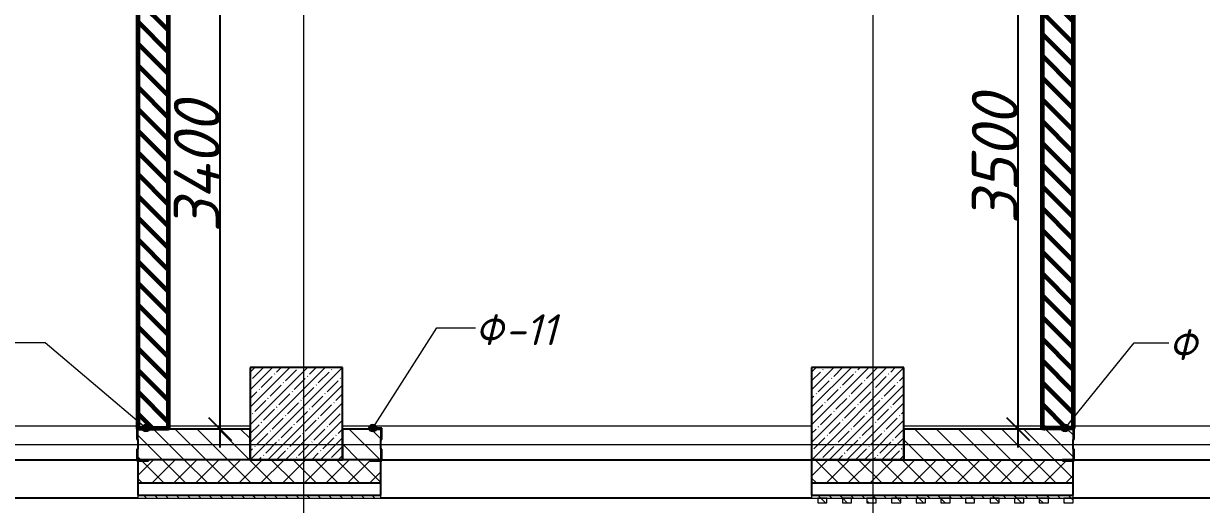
# Model space of a CAD drawing. Header units: millimetres. Extents: x 12986 to 523328, y -9759 to 30092.
# Drawn here: x 263184 to 270841, y -3156 to -31 of the extents above; entities that cross this region are included whole.
import ezdxf

# ---------------------------------------------------------------- set-up
doc = ezdxf.new("R2010")
doc.units = ezdxf.units.MM
for name, color, linetype, lineweight in [('5) Блок ячеистый', 160, 'Continuous', 60), ('A-ANNO-DIMS', 7, 'Continuous', 9), ('A-GENM-1', 7, 'Continuous', 25), ('A-GENM-IDEN', 7, 'Continuous', 9), ('A-WALL-1', 7, 'Continuous', 25), ('A-WALL-FNSH-1', 7, 'Continuous', 9), ('A-WALL-FNSH-2', 7, 'Continuous', 5), ('A-WALL-FNSH-5', 7, 'Continuous', 5), ('A-WALL-PATT-1', 7, 'Continuous', 5), ('I-WALL', 7, 'Continuous', 5), ('S-COLS-1', 7, 'Continuous', 5), ('S-COLS-2', 7, 'Continuous', 25), ('Оси-1', 7, 'Continuous', 20)]:
    doc.layers.add(name, color=color, linetype=linetype, lineweight=lineweight)
doc.layers.add('A-WALL-4', color=7, linetype='Continuous', lineweight=25, true_color=0x000000)
doc.layers.add('A-WALL-PATT-2', color=7, linetype='Continuous', lineweight=5, true_color=0xce0000)
doc.styles.add('ISOCPEUR_I_2', font='isocpeui.ttf', dxfattribs={"height": 300})
doc.dimstyles.new('ISO-2_0_0_9К_СРЕДНИЙ_2', dxfattribs={"dimscale": 304.8, "dimtxt": 199.196235, "dimasz": 0.492126, "dimexe": 0.393701, "dimexo": 0, "dimgap": 0, "dimtad": 1, "dimdec": 0, "dimzin": 0, "dimdsep": 46, "dimtxsty": 'ISOCPEUR_I_2', "dimblk1": 'OBLIQUE', "dimblk2": 'OBLIQUE', "dimsah": 1, "dimcen": 0.09, "dimdle": 0.393701, "dimazin": 0, "dimtfac": 1, "dimtdec": 4, "dimtix": 1, "dimtmove": 0, "dimatfit": 3, "dimfxl": 1, "dimtvp": 1, "dimtolj": 1, "dimtzin": 0, "dimarcsym": 2})
pattern_1 = [(45, (239096.85, -2765.93), (-57.02463, 57.02463), []), (45, (239153.876, -2765.93), (-57.02463, 57.02463), [100.806, -20.161, 3.353, -16.808])]
pattern_2 = [(135, (239096.85, -2765.933), (-35.35534, -35.35534), [])]
pattern_3 = [(45, (239096.85, -2765.93), (-70.71068, 70.71068), []), (135, (239096.85, -2765.93), (-70.71068, -70.71068), [])]
pattern_4 = [(135, (239096.85, -2765.93), (-70.71068, -70.71068), [])]

# ---------------------------------------------------------------- blocks, each defined once
blk = doc.blocks.new('Фахверк_СКБ_Уголок - Ф-11_200х2500 h-28441216-АР1_1_Кладочный план 2 этажа')
at = {"layer": 'A-GENM-1'}
for p, q in [((200, 156), (125, 156)), ((125, 156), (125, 81)), ((200, 150), (200, 156)), ((125, 81), (131, 81)), ((131, 81), (131, 150)), ((131, 150), (200, 150)), ((131, 19), (125, 19)), ((125, 19), (125, -56)), ((131, -50), (131, 19)), ((125, -56), (200, -56)), ((200, -50), (131, -50)), ((200, -56), (200, -50))]:
    blk.add_line(p, q, dxfattribs=at)
blk = doc.blocks.new('_Oblique')
at = {"color": 0, "linetype": 'ByBlock', "lineweight": -2}
blk.add_line((-0.5, -0.5), (0.5, 0.5), dxfattribs=at)
blk = doc.blocks.new('*D2590')
at = {"layer": 'A-ANNO-DIMS', "color": 0, "lineweight": -2, "transparency": 16777216}
for p, q in [((269648.2, 954.1), (269648.2, -2785.9)), ((269800.9, 834.1), (269528.2, 834.1)), ((269754.3, -2665.9), (269528.2, -2665.9))]:
    blk.add_line(p, q, dxfattribs=at)
at = {"layer": 'Defpoints', "color": 0, "transparency": 16777216}
for p in [(269800.9, 834.1), (269648.2, -2665.9), (269754.3, -2665.9)]:
    blk.add_point(p, dxfattribs=at)
at = {"layer": 'A-ANNO-DIMS', "color": 0, "lineweight": -2, "transparency": 16777216, "xscale": 150, "yscale": 150, "zscale": 150}
for p, rotation in [((269648.2, 834.1), 90), ((269648.2, -2665.9), 270)]:
    blk.add_blockref('_Oblique', p, dxfattribs=dict(at, rotation=rotation))
at = {"layer": 'A-ANNO-DIMS', "color": 0, "transparency": 16777216, "insert": (269498.2, -915.9), "char_height": 300, "width": 606.782, "attachment_point": 5, "rotation": 90, "style": 'ISOCPEUR_I_2'}
blk.add_mtext('\\A1;3500', dxfattribs=at)
blk = doc.blocks.new('*D2592')
at = {"layer": 'A-ANNO-DIMS', "color": 0, "lineweight": -2, "transparency": 16777216}
for p, q in [((264460.6, 854.1), (264460.6, -2785.9)), ((264132.9, 734.1), (264580.6, 734.1)), ((264566.6, -2665.9), (264340.6, -2665.9))]:
    blk.add_line(p, q, dxfattribs=at)
at = {"layer": 'Defpoints', "color": 0, "transparency": 16777216}
for p in [(264132.9, 734.1), (264460.6, -2665.9), (264566.6, -2665.9)]:
    blk.add_point(p, dxfattribs=at)
at = {"layer": 'A-ANNO-DIMS', "color": 0, "lineweight": -2, "transparency": 16777216, "xscale": 150, "yscale": 150, "zscale": 150}
for p, rotation in [((264460.6, 734.1), 90), ((264460.6, -2665.9), 270)]:
    blk.add_blockref('_Oblique', p, dxfattribs=dict(at, rotation=rotation))
at = {"layer": 'A-ANNO-DIMS', "color": 0, "transparency": 16777216, "insert": (264310.6, -965.9), "char_height": 300, "width": 625.17, "attachment_point": 5, "rotation": 90, "style": 'ISOCPEUR_I_2'}
blk.add_mtext('\\A1;3400', dxfattribs=at)

msp = doc.modelspace()

# ---------------------------------------------------------------- hatches: boundary and pattern name
at = {"layer": '5) Блок ячеистый'}
h = msp.add_hatch(dxfattribs=at)
h.set_pattern_fill('FP_22', color=256, style=0, pattern_type=2)
h.set_pattern_definition(pattern_4)
h.paths.add_polyline_path([(263995.85078, -2665.9327), (264126.8508, -2665.9327), (264126.8508, 728.0673), (264057.8508, 728.0673), (264057.8508, 734.0673), (264126.8508, 734.0673), (264126.8508, 4934.06731), (263926.8508, 4934.06731), (263926.8508, 734.0673), (263995.8508, 734.0673), (263995.8508, 728.0673), (263926.8508, 728.0673), (263927.02727, -2659.9327), (263995.85078, -2659.9327)], flags=0)
h = msp.add_hatch(dxfattribs=at)
h.set_pattern_fill('FP_22', color=256, style=0, pattern_type=2)
h.set_pattern_definition(pattern_4)
h.paths.add_polyline_path([(269806.85079, -2665.9327), (269937.85082, -2665.9327), (269937.85082, -2659.9327), (270006.85079, -2659.9327), (270006.85079, 828.0673), (269937.85079, 828.0673), (269937.85079, 834.0673), (270006.85079, 834.0673), (270006.85079, 4934.06731), (269806.85079, 4934.06731), (269806.85079, 834.0673), (269875.85079, 834.0673), (269875.85079, 828.0673), (269806.85079, 828.0673), (269806.85079, -2659.9327)], flags=0)
at = {"layer": 'A-GENM-IDEN'}
h = msp.add_hatch(color=256, dxfattribs=at)
edge = h.paths.add_edge_path(flags=0)
edge.add_arc((263979.18412, -2659.9327), 25, 0, 360)
h = msp.add_hatch(color=256, dxfattribs=at)
edge = h.paths.add_edge_path(flags=0)
edge.add_arc((265454.26096, -2659.9327), 25, 0, 360)
h = msp.add_hatch(color=256, dxfattribs=at)
edge = h.paths.add_edge_path(flags=0)
edge.add_arc((269954.51749, -2659.9327), 25, 0, 360)
at = {"layer": 'A-WALL-PATT-1'}
h = msp.add_hatch(dxfattribs=at)
h.set_pattern_fill('FP_11', color=256, style=0, pattern_type=2)
h.set_pattern_definition(pattern_3)
h.paths.add_polyline_path([(310656.8508, -3015.9327), (314796.85081, -3015.9327), (314796.85081, -2865.9327), (310656.8508, -2865.9327)], flags=0)
h.paths.add_polyline_path([(307949.19456, -3015.9327), (309756.8508, -3015.9327), (309756.8508, -2865.9327), (306156.85086, -2865.9327), (306156.85086, -3015.9327)], flags=0)
h.paths.add_polyline_path([(295506.85084, -3015.9327), (296256.85081, -3015.9327), (296256.3291, -2871.9327), (296187.85084, -2871.9327), (296187.85084, -2865.9327), (295506.85084, -2865.9327)], flags=0)
h.paths.add_polyline_path([(300006.85083, -3015.9327), (301156.85079, -3015.9327), (301156.32909, -2871.9327), (301087.85082, -2871.9327), (301087.85082, -2865.9327), (300006.85083, -2865.9327), (300006.85083, -2871.9327)], flags=0)
h.paths.add_polyline_path([(292393.80739, -3015.9327), (292406.85084, -3015.9327), (292406.32913, -2871.9327), (292337.85087, -2871.9327), (292337.85087, -2865.9327), (291006.85083, -2865.9327), (291006.85083, -3015.9327), (292337.85087, -3015.9327)], flags=0)
h.paths.add_polyline_path([(263926.8508, -3015.9327), (265506.59427, -3015.9327), (265506.07256, -2871.9327), (265437.5943, -2871.9327), (265437.5943, -2865.9327), (263995.85078, -2865.9327), (263995.85078, -2871.9327), (263926.8508, -2871.9327)], flags=0)
h.paths.add_polyline_path([(273935.85067, -3015.9327), (274986.85079, -3015.9327), (274986.32908, -2871.9327), (274917.85082, -2871.9327), (274917.85082, -2865.9327), (273935.85067, -2865.9327), (273935.85067, -2871.9327), (273866.85068, -2871.9327), (273866.85068, -3015.9327)], flags=0)
h.paths.add_polyline_path([(282756.8508, -3015.9327), (282756.32909, -2871.9327), (282687.85083, -2871.9327), (282687.85083, -2865.9327), (281825.85078, -2865.9327), (281825.85078, -2871.9327), (281756.85079, -2871.9327), (281756.85079, -3015.9327), (281825.85078, -3015.9327)], flags=0)
h.paths.add_polyline_path([(261757.85083, -3015.9327), (261826.8508, -3015.9327), (261826.32909, -2871.9327), (261757.85083, -2871.9327), (261757.85083, -2865.9327), (260775.85085, -2865.9327), (260775.85085, -2871.9327), (260706.85086, -2871.9327), (260706.85086, -3015.9327)], flags=0)
h.paths.add_polyline_path([(256356.85091, -3015.9327), (256356.85091, -2865.9327), (255275.85077, -2865.9327), (255275.85077, -2871.9327), (255206.85079, -2871.9327), (255206.85079, -3015.9327), (255852.16331, -3015.9327)], flags=0)
h.paths.add_polyline_path([(242826.85079, -3015.9327), (242826.85079, -2865.9327), (238836.85079, -2865.9327), (238836.85079, -3015.9327)], flags=0)
h.paths.add_polyline_path([(247356.85078, -3015.9327), (247356.85078, -2865.9327), (246645.85077, -2865.9327), (246645.85077, -2871.9327), (246576.85078, -2871.9327), (246576.85078, -3015.9327), (246756.85078, -3015.9327)], flags=0)
h = msp.add_hatch(dxfattribs=at)
h.set_pattern_fill('FP_11', color=256, style=0, pattern_type=2)
h.set_pattern_definition(pattern_3)
h.paths.add_polyline_path([(277303.88206, -3015.9327), (278656.85079, -3015.9327), (278656.32908, -2871.9327), (278587.85082, -2871.9327), (278587.85082, -2865.9327), (277086.85079, -2865.9327), (277086.85079, -3015.9327)], flags=0)
h.paths.add_polyline_path([(287906.85083, -3015.9327), (287906.32912, -2871.9327), (287837.85086, -2871.9327), (287837.85086, -2865.9327), (286506.85083, -2865.9327), (286506.85083, -3015.9327), (287837.85086, -3015.9327)], flags=0)
h.paths.add_polyline_path([(270006.85079, -3015.9327), (270006.32908, -2871.9327), (269937.85082, -2871.9327), (269937.85082, -2865.9327), (268306.85079, -2865.9327), (268306.85079, -3015.9327), (269993.80734, -3015.9327)], flags=0)
h.paths.add_polyline_path([(250456.85078, -3015.9327), (252106.85079, -3015.9327), (252106.32908, -2871.9327), (252037.85081, -2871.9327), (252037.85081, -2865.9327), (250525.85077, -2865.9327), (250525.85077, -2871.9327), (250456.85078, -2871.9327)], flags=0)
h = msp.add_hatch(dxfattribs=at)
h.set_pattern_fill('FP_23', color=256, style=0, pattern_type=2)
h.set_pattern_definition(pattern_2)
h.paths.add_polyline_path([(314946.85081, -3115.9327), (315026.85081, -3115.9327), (315026.85081, -3095.9327), (310656.8508, -3095.9327), (310656.8508, -3115.9327), (314796.85081, -3115.9327)], flags=0)
h.paths.add_polyline_path([(309756.8508, -3115.9327), (309756.8508, -3095.9327), (306156.85086, -3095.9327), (306156.85086, -3115.9327), (307949.19456, -3115.9327)], flags=0)
h.paths.add_polyline_path([(301156.85079, -3115.9327), (301156.85079, -3095.9327), (300006.85083, -3095.9327), (300006.85083, -3115.9327)], flags=0)
h.paths.add_polyline_path([(295691.06956, -3115.9327), (296256.85081, -3115.9327), (296256.85081, -3095.9327), (295506.85084, -3095.9327), (295506.85084, -3115.9327)], flags=0)
h.paths.add_polyline_path([(291006.85083, -3115.9327), (292406.85084, -3115.9327), (292406.85084, -3095.9327), (291006.85083, -3095.9327)], flags=0)
h.paths.add_polyline_path([(273866.85068, -3115.9327), (274986.85079, -3115.9327), (274986.85079, -3095.9327), (273866.85068, -3095.9327)], flags=0)
h.paths.add_polyline_path([(281756.85079, -3115.9327), (282756.8508, -3115.9327), (282756.8508, -3095.9327), (281756.85079, -3095.9327)], flags=0)
h.paths.add_polyline_path([(265506.59427, -3115.9327), (265506.59427, -3095.9327), (263926.8508, -3095.9327), (263926.8508, -3115.9327)], flags=0)
h.paths.add_polyline_path([(255852.16331, -3115.9327), (256356.85091, -3115.9327), (256356.85091, -3095.9327), (255206.85079, -3095.9327), (255206.85079, -3115.9327)], flags=0)
h.paths.add_polyline_path([(246576.85078, -3115.9327), (247356.85078, -3115.9327), (247356.85078, -3095.9327), (246576.85078, -3095.9327)], flags=0)
h.paths.add_polyline_path([(261826.8508, -3115.9327), (261826.8508, -3095.9327), (260706.85086, -3095.9327), (260706.85086, -3115.9327)], flags=0)
h.paths.add_polyline_path([(242826.85079, -3115.9327), (242826.85079, -3095.9327), (238736.85079, -3095.9327), (238736.85079, -3115.9327)], flags=0)
h = msp.add_hatch(dxfattribs=at)
h.set_pattern_fill('FP_23', color=256, style=0, pattern_type=2)
h.set_pattern_definition(pattern_2)
h.paths.add_polyline_path([(287906.85083, -3115.9327), (287906.85083, -3095.9327), (286506.85083, -3095.9327), (286506.85083, -3115.9327)], flags=0)
h.paths.add_polyline_path([(277303.88206, -3115.9327), (278656.85079, -3115.9327), (278656.85079, -3095.9327), (277086.85079, -3095.9327), (277086.85079, -3115.9327)], flags=0)
h.paths.add_polyline_path([(268306.85079, -3115.9327), (270006.85079, -3115.9327), (270006.85079, -3095.9327), (268306.85079, -3095.9327)], flags=0)
h.paths.add_polyline_path([(252106.85079, -3115.9327), (252106.85079, -3095.9327), (250456.85078, -3095.9327), (250456.85078, -3115.9327), (251255.36644, -3115.9327)], flags=0)
h = msp.add_hatch(dxfattribs=at)
h.set_pattern_fill('FP_23', color=256, style=0, pattern_type=2)
h.set_pattern_definition(pattern_2)
h.paths.add_polyline_path([(268346.85079, -3145.9327), (268406.85079, -3145.9327), (268406.85079, -3115.9327), (268346.85079, -3115.9327)], flags=0)
h = msp.add_hatch(dxfattribs=at)
h.set_pattern_fill('FP_23', color=256, style=0, pattern_type=2)
h.set_pattern_definition(pattern_2)
h.paths.add_polyline_path([(268506.85079, -3145.9327), (268566.85079, -3145.9327), (268566.85079, -3115.9327), (268506.85079, -3115.9327)], flags=0)
h = msp.add_hatch(dxfattribs=at)
h.set_pattern_fill('FP_23', color=256, style=0, pattern_type=2)
h.set_pattern_definition(pattern_2)
h.paths.add_polyline_path([(268666.85079, -3145.9327), (268726.85079, -3145.9327), (268726.85079, -3115.9327), (268666.85079, -3115.9327)], flags=0)
h = msp.add_hatch(dxfattribs=at)
h.set_pattern_fill('FP_23', color=256, style=0, pattern_type=2)
h.set_pattern_definition(pattern_2)
h.paths.add_polyline_path([(268826.85079, -3145.9327), (268886.85079, -3145.9327), (268886.85079, -3115.9327), (268826.85079, -3115.9327)], flags=0)
h = msp.add_hatch(dxfattribs=at)
h.set_pattern_fill('FP_23', color=256, style=0, pattern_type=2)
h.set_pattern_definition(pattern_2)
h.paths.add_polyline_path([(269046.85079, -3145.9327), (269046.85079, -3115.9327), (268986.85079, -3115.9327), (268986.85079, -3145.9327)], flags=0)
h = msp.add_hatch(dxfattribs=at)
h.set_pattern_fill('FP_23', color=256, style=0, pattern_type=2)
h.set_pattern_definition(pattern_2)
h.paths.add_polyline_path([(269146.85079, -3145.9327), (269206.85079, -3145.9327), (269206.85079, -3115.9327), (269146.85079, -3115.9327)], flags=0)
h = msp.add_hatch(dxfattribs=at)
h.set_pattern_fill('FP_23', color=256, style=0, pattern_type=2)
h.set_pattern_definition(pattern_2)
h.paths.add_polyline_path([(269366.85079, -3145.9327), (269366.85079, -3115.9327), (269306.85079, -3115.9327), (269306.85079, -3145.9327)], flags=0)
h = msp.add_hatch(dxfattribs=at)
h.set_pattern_fill('FP_23', color=256, style=0, pattern_type=2)
h.set_pattern_definition(pattern_2)
h.paths.add_polyline_path([(269466.85079, -3145.9327), (269526.85079, -3145.9327), (269526.85079, -3115.9327), (269466.85079, -3115.9327)], flags=0)
h = msp.add_hatch(dxfattribs=at)
h.set_pattern_fill('FP_23', color=256, style=0, pattern_type=2)
h.set_pattern_definition(pattern_2)
h.paths.add_polyline_path([(269686.85079, -3145.9327), (269686.85079, -3115.9327), (269626.85079, -3115.9327), (269626.85079, -3145.9327)], flags=0)
h = msp.add_hatch(dxfattribs=at)
h.set_pattern_fill('FP_23', color=256, style=0, pattern_type=2)
h.set_pattern_definition(pattern_2)
h.paths.add_polyline_path([(269786.85079, -3145.9327), (269846.85079, -3145.9327), (269846.85079, -3115.9327), (269786.85079, -3115.9327)], flags=0)
h = msp.add_hatch(dxfattribs=at)
h.set_pattern_fill('FP_23', color=256, style=0, pattern_type=2)
h.set_pattern_definition(pattern_2)
h.paths.add_polyline_path([(270006.85079, -3145.9327), (270006.85079, -3115.9327), (269946.85079, -3115.9327), (269946.85079, -3145.9327)], flags=0)
at = {"layer": 'A-WALL-PATT-2'}
h = msp.add_hatch(dxfattribs=at)
h.set_pattern_fill('FP_22', color=256, style=0, pattern_type=2)
h.set_pattern_definition(pattern_4)
h.paths.add_polyline_path([(263926.8508, -2865.9327), (264656.85081, -2865.9327), (264656.85081, -2665.9327), (263926.8508, -2665.9327), (263926.8508, -2796.9327)], flags=0)
h.paths.add_polyline_path([(261606.85079, -2865.9327), (261826.8508, -2865.9327), (261826.8508, -2665.93273), (261606.85079, -2665.9327)], flags=0)
h = msp.add_hatch(dxfattribs=at)
h.set_pattern_fill('FP_22', color=256, style=0, pattern_type=2)
h.set_pattern_definition(pattern_4)
h.paths.add_polyline_path([(265506.59427, -2865.9327), (265506.59427, -2665.9327), (265256.85081, -2665.9327), (265256.85081, -2865.9327), (265437.5943, -2865.9327)], flags=0)
h = msp.add_hatch(dxfattribs=at)
h.set_pattern_fill('FP_22', color=256, style=0, pattern_type=2)
h.set_pattern_definition(pattern_4)
h.paths.add_polyline_path([(270006.85079, -2865.9327), (270006.85079, -2665.93273), (268906.59427, -2665.9327), (268906.59427, -2865.9327), (269937.85082, -2865.9327)], flags=0)
at = {"layer": 'S-COLS-1'}
h = msp.add_hatch(dxfattribs=at)
h.set_pattern_fill('FP_7', color=256, style=0, pattern_type=2)
h.set_pattern_definition(pattern_1)
h.paths.add_polyline_path([(264656.85081, -2865.9327), (265256.85081, -2865.9327), (265256.85081, -2265.9327), (264656.85081, -2265.9327), (264656.85081, -2655.01297)], flags=0)
h = msp.add_hatch(dxfattribs=at)
h.set_pattern_fill('FP_7', color=256, style=0, pattern_type=2)
h.set_pattern_definition(pattern_1)
h.paths.add_polyline_path([(268306.59427, -2865.9327), (268906.59427, -2865.9327), (268906.59427, -2265.9327), (268306.59427, -2265.9327), (268306.59427, -2655.01297)], flags=0)

# ---------------------------------------------------------------- linework, layer by layer
at = {"layer": '5) Блок ячеистый'}
for points in [[(269806.85079, 5134.06731), (270006.85079, 5134.06731), (270006.85079, -2659.9327), (269806.85079, -2659.9327)], [(264126.8508, 4934.06731), (263926.8508, 4934.06731), (263926.8508, -2659.9327), (264126.8508, -2659.9327)]]:
    msp.add_lwpolyline(points, close=True, dxfattribs=at)
at = {"layer": 'A-GENM-IDEN'}
for p, q in [((265454.26096, -2659.9327), (265870.21241, -2008.02856)), ((265870.21241, -2008.02856), (266121.12029, -2008.02856)), ((263324.49158, -2105.26618), (263111.98526, -2105.26618)), ((263979.18412, -2659.9327), (263324.49158, -2105.26618)), ((269954.51749, -2659.9327), (270403.96495, -2105.26618)), ((270403.96495, -2105.26618), (270630.03551, -2105.26618))]:
    msp.add_line(p, q, dxfattribs=at)
for centre in [(263979.18412, -2659.9327), (265454.26096, -2659.9327), (269954.51749, -2659.9327)]:
    msp.add_circle(centre, 25, dxfattribs=at)
at = {"layer": 'A-WALL-1'}
for p, q in [((264656.85081, -2665.9327), (263995.85078, -2665.9327)), ((264656.85081, -2865.9327), (264656.85081, -2665.9327)), ((265437.5943, -2665.9327), (265256.85081, -2665.9327)), ((265256.85081, -2665.9327), (265256.85081, -2865.9327)), ((269937.85082, -2665.9327), (268906.59427, -2665.9327)), ((268906.59427, -2665.9327), (268906.59427, -2865.9327)), ((263926.8508, -2734.9327), (263926.8508, -2796.9327)), ((265506.59427, -2796.9327), (265506.59427, -2734.9327)), ((270006.85079, -2796.9327), (270006.85079, -2734.9327)), ((268906.59427, -2865.9327), (269937.85082, -2865.9327))]:
    msp.add_line(p, q, dxfattribs=at)
at = {"layer": 'A-WALL-4'}
for p, q in [((261832.85083, -2865.9327), (263920.85078, -2865.9327)), ((263926.8508, -2871.9327), (263926.8508, -3095.9327)), ((265437.5943, -2865.9327), (263995.85078, -2865.9327)), ((265506.59427, -3095.9327), (265506.59427, -2871.9327)), ((265512.5943, -2865.9327), (268306.85078, -2865.9327)), ((268306.59427, -2865.9327), (268306.59427, -3095.9327)), ((268906.59427, -2865.9327), (268306.85079, -2865.9327)), ((270006.85079, -3095.9327), (270006.85079, -2871.9327)), ((270012.85082, -2865.9327), (272706.85079, -2865.9327)), ((263926.8508, -3015.9327), (265506.59427, -3015.9327)), ((268306.59427, -3015.9327), (268306.85078, -3015.9327)), ((268306.85079, -3015.9327), (270006.85079, -3015.9327)), ((263926.8508, -3115.9327), (261826.8508, -3115.9327)), ((263926.8508, -3095.9327), (265506.59427, -3095.9327)), ((268306.59427, -3115.9327), (265506.59427, -3115.9327)), ((268306.59427, -3095.9327), (268306.85078, -3095.9327)), ((268306.85079, -3095.9327), (270006.85079, -3095.9327)), ((272106.85079, -3115.9327), (270006.85079, -3115.9327))]:
    msp.add_line(p, q, dxfattribs=at)
at = {"layer": 'A-WALL-FNSH-1'}
for p, q in [((263926.8508, -3095.9327), (263926.8508, -3115.9327)), ((263926.8508, -3115.9327), (265506.59427, -3115.9327)), ((265506.59427, -3115.9327), (265506.59427, -3095.9327)), ((268306.59427, -3095.9327), (268306.59427, -3115.9327)), ((268306.59427, -3115.9327), (268306.85078, -3115.9327)), ((268306.85079, -3115.9327), (270006.85079, -3115.9327)), ((270006.85079, -3115.9327), (270006.85079, -3095.9327))]:
    msp.add_line(p, q, dxfattribs=at)
at = {"layer": 'A-WALL-FNSH-2'}
for p, q in [((269806.85079, -2665.9327), (269806.85079, 759.0673)), ((270006.85079, 759.0673), (270006.85079, -2659.9327)), ((263926.8508, -2659.9327), (263926.8508, 659.0673)), ((264126.8508, 659.0673), (264126.8508, -2665.9327))]:
    msp.add_line(p, q, dxfattribs=at)
at = {"layer": 'A-WALL-FNSH-5'}
for p, q in [((268406.85079, -3115.9327), (268346.85079, -3115.9327)), ((268346.85079, -3115.9327), (268346.85079, -3145.9327)), ((268406.85079, -3145.9327), (268406.85079, -3115.9327)), ((268566.85079, -3115.9327), (268506.85079, -3115.9327)), ((268506.85079, -3115.9327), (268506.85079, -3145.9327)), ((268566.85079, -3145.9327), (268566.85079, -3115.9327)), ((268726.85079, -3115.9327), (268666.85079, -3115.9327)), ((268666.85079, -3115.9327), (268666.85079, -3145.9327)), ((268726.85079, -3145.9327), (268726.85079, -3115.9327)), ((268886.85079, -3115.9327), (268826.85079, -3115.9327)), ((268826.85079, -3115.9327), (268826.85079, -3145.9327)), ((268886.85079, -3145.9327), (268886.85079, -3115.9327)), ((269046.85079, -3115.9327), (268986.85079, -3115.9327)), ((268986.85079, -3115.9327), (268986.85079, -3145.9327)), ((269046.85079, -3145.9327), (269046.85079, -3115.9327)), ((269206.85079, -3115.9327), (269146.85079, -3115.9327)), ((269146.85079, -3115.9327), (269146.85079, -3145.9327)), ((269206.85079, -3145.9327), (269206.85079, -3115.9327)), ((269366.85079, -3115.9327), (269306.85079, -3115.9327)), ((269306.85079, -3115.9327), (269306.85079, -3145.9327)), ((269366.85079, -3145.9327), (269366.85079, -3115.9327)), ((269526.85079, -3115.9327), (269466.85079, -3115.9327)), ((269466.85079, -3115.9327), (269466.85079, -3145.9327)), ((269526.85079, -3145.9327), (269526.85079, -3115.9327)), ((269686.85079, -3115.9327), (269626.85079, -3115.9327)), ((269626.85079, -3115.9327), (269626.85079, -3145.9327)), ((269686.85079, -3145.9327), (269686.85079, -3115.9327)), ((269846.85079, -3115.9327), (269786.85079, -3115.9327)), ((269786.85079, -3115.9327), (269786.85079, -3145.9327)), ((269846.85079, -3145.9327), (269846.85079, -3115.9327)), ((270006.85079, -3115.9327), (269946.85079, -3115.9327)), ((269946.85079, -3115.9327), (269946.85079, -3145.9327)), ((270006.85079, -3145.9327), (270006.85079, -3115.9327)), ((268346.85079, -3145.9327), (268406.85079, -3145.9327)), ((268506.85079, -3145.9327), (268566.85079, -3145.9327)), ((268666.85079, -3145.9327), (268726.85079, -3145.9327)), ((268826.85079, -3145.9327), (268886.85079, -3145.9327)), ((268986.85079, -3145.9327), (269046.85079, -3145.9327)), ((269146.85079, -3145.9327), (269206.85079, -3145.9327)), ((269306.85079, -3145.9327), (269366.85079, -3145.9327)), ((269466.85079, -3145.9327), (269526.85079, -3145.9327)), ((269626.85079, -3145.9327), (269686.85079, -3145.9327)), ((269786.85079, -3145.9327), (269846.85079, -3145.9327)), ((269946.85079, -3145.9327), (270006.85079, -3145.9327))]:
    msp.add_line(p, q, dxfattribs=at)
at = {"layer": 'I-WALL'}
for p, q in [((261606.85079, -2645.9327), (263926.8508, -2645.9327)), ((264126.8508, -2645.9327), (264656.85081, -2645.9327)), ((265256.85081, -2645.9327), (268306.59427, -2645.9327)), ((268906.59427, -2645.9327), (269806.85079, -2645.9327)), ((270006.85079, -2645.9327), (272106.85079, -2645.9327))]:
    msp.add_line(p, q, dxfattribs=at)
at = {"layer": 'S-COLS-2'}
for p, q in [((265256.85081, -2265.9327), (264656.85081, -2265.9327)), ((264656.85081, -2265.9327), (264656.85081, -2865.9327)), ((265256.85081, -2865.9327), (265256.85081, -2265.9327)), ((268906.59427, -2265.9327), (268306.59427, -2265.9327)), ((268306.59427, -2265.9327), (268306.59427, -2865.9327)), ((268906.59427, -2865.9327), (268906.59427, -2265.9327)), ((264656.85081, -2865.9327), (265256.85081, -2865.9327)), ((268306.59427, -2865.9327), (268906.59427, -2865.9327))]:
    msp.add_line(p, q, dxfattribs=at)
at = {"layer": 'Оси-1'}
for p, q in [((265006.85078, -6915.9327), (265006.85078, 25871.01046)), ((268706.85078, -6915.9327), (268706.85078, 25871.01046)), ((234936.85079, -2765.9327), (365048.47884, -2765.9327))]:
    msp.add_line(p, q, dxfattribs=at)

# ---------------------------------------------------------------- block references
at = {"layer": 'A-GENM-1'}
msp.add_blockref('Фахверк_СКБ_Уголок - Ф-11_200х2500 h-28441216-АР1_1_Кладочный план 2 этажа', (263795.85078, -2815.9327), dxfattribs=at)
at = {"layer": 'A-GENM-1', "rotation": 180}
for p in [(265637.5943, -2715.9327), (270137.85082, -2715.9327)]:
    msp.add_blockref('Фахверк_СКБ_Уголок - Ф-11_200х2500 h-28441216-АР1_1_Кладочный план 2 этажа', p, dxfattribs=at)

# ---------------------------------------------------------------- texts
at = {"layer": 'A-GENM-IDEN', "char_height": 200, "attachment_point": 1, "style": 'ISOCPEUR_I_2'}
for s, insert, width in [('\\fISOCPEUR|b0|i1|c204|p34|;\\W.9;Ф', (266121.12029, -1920.41398), 230.886), ('-11', (266311.62029, -1920.41398), 389.620125), ('\\fISOCPEUR|b0|i1|c204|p34|;\\W.9;Ф', (270630.03551, -2017.65159), 230.886)]:
    msp.add_mtext(s, dxfattribs=dict(at, insert=insert, width=width))

# ---------------------------------------------------------------- dimensions: what is measured, and where the dimension line sits
at = {"layer": 'A-ANNO-DIMS'}
for base, p1, p2, override, picture, middle in [((269648.18504, -2665.9327), (269800.85079, 834.0673), (269754.25106, -2665.9327), {"dimpost": '<>', "dimfxl": 3500.310208}, '*D2590', (269498.18504, -915.9327)), ((264460.56523, -2665.9327), (264132.8508, 734.0673), (264566.63125, -2665.9327), {"dimpost": '<>', "dimfxl": 3427.5597}, '*D2592', (264310.56523, -965.9327))]:
    dim = msp.add_linear_dim(base=base, p1=p1, p2=p2, angle=90, dimstyle='ISO-2_0_0_9К_СРЕДНИЙ_2', override=override, dxfattribs=at)
    dim.commit()
    dim.dimension.update_dxf_attribs({"geometry": picture, "text_midpoint": middle})

doc.saveas('drawing.dxf')
